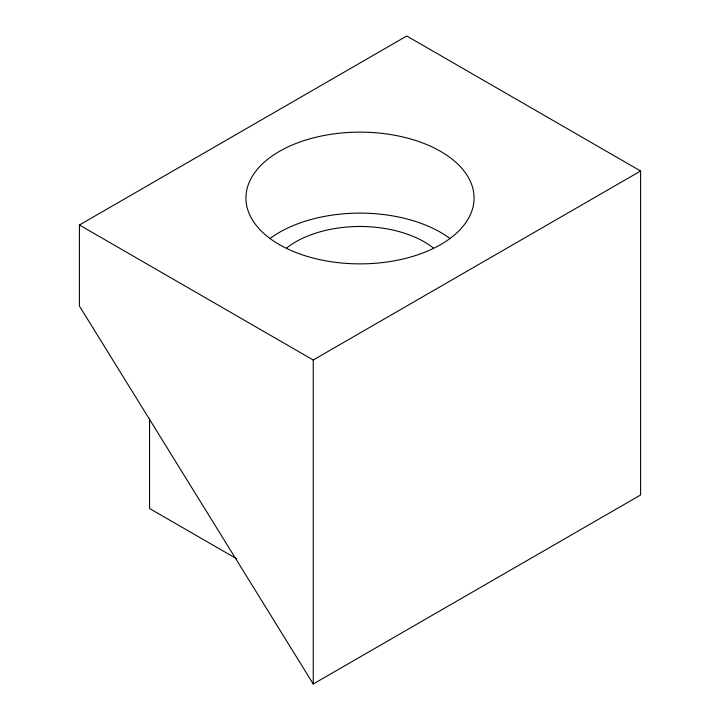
<?xml version="1.0" encoding="UTF-8"?>
<svg xmlns="http://www.w3.org/2000/svg" width="720" height="720" viewBox="0 0 720 720"><rect width="100%" height="100%" fill="white"/><g stroke="black" fill="none" stroke-linecap="round" stroke-linejoin="round"><path stroke-width="1.08" d="M79.407 225L406.764 36L640.593 171L640.593 495L313.236 684L79.407 306L79.407 225L313.236 360L640.593 171M236.88 558.918L149.553 508.5L149.553 418.914M313.236 360L313.236 684M269.928 238.572A114.084 65.871 0 0 1 450.072 238.572M286.587 248.013A90.936 52.506 0 0 1 433.413 248.013M279.333 244.575A114.084 65.871 0 0 0 470.196 215.046A114.084 65.871 0 0 0 330.471 134.379A114.084 65.871 0 0 0 279.333 244.575"/></g></svg>
